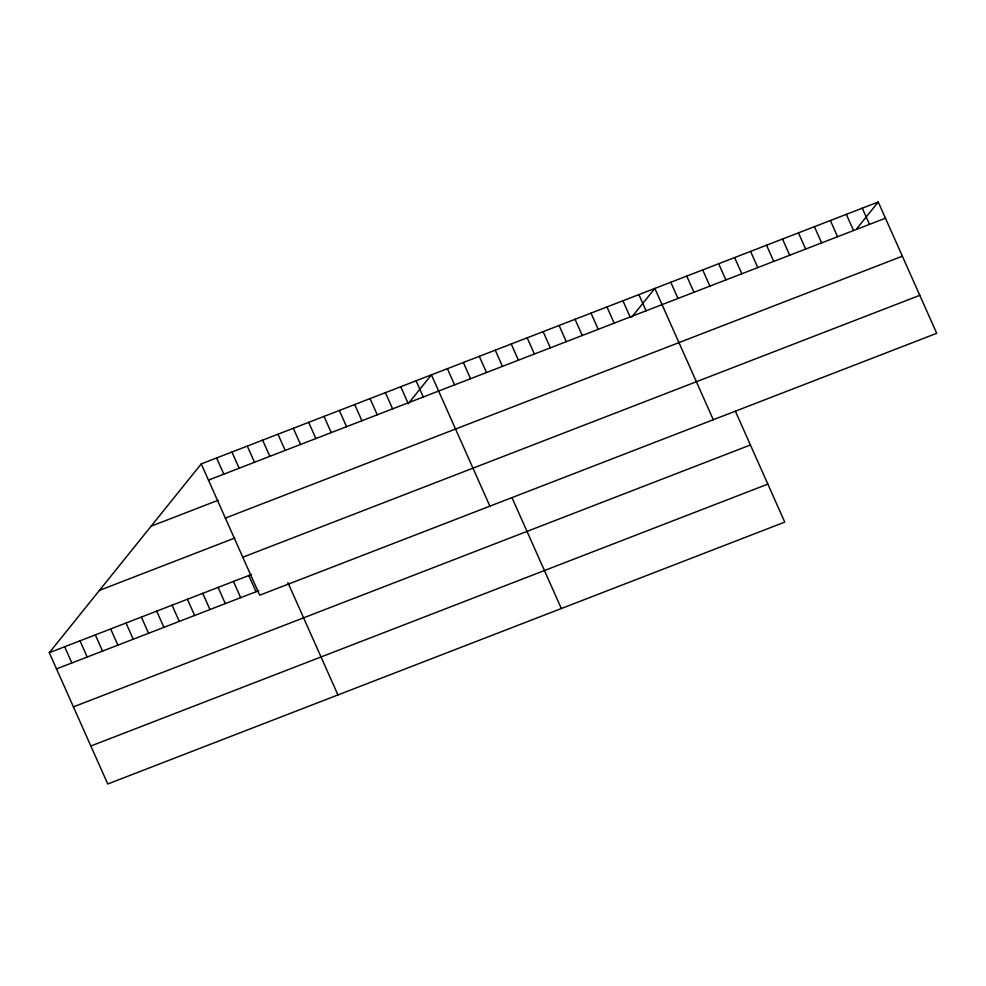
<?xml version="1.0" encoding="UTF-8"?>
<svg xmlns="http://www.w3.org/2000/svg" width="986" height="986" viewBox="0 0 986 986"><rect width="100%" height="100%" fill="white"/><g stroke="black" fill="none" stroke-linecap="round" stroke-linejoin="round"><path stroke-width="1.48" d="M735.383 411.224L784.757 522.099L107.757 783.993L49.3 652.695L201.243 463.901L878.243 202.007L936.7 333.305L259.7 595.199L201.243 463.901M408.142 403.779L431.424 374.853L489.882 506.151M631.558 317.356L654.84 288.43L713.297 419.728M856.748 228.703L878.243 202.007M208.465 480.096L885.453 218.202M151.104 526.204L218.066 500.296M225.375 518.081L902.363 256.187M99.438 590.392L234.754 538.048M242.79 557.213L919.79 295.319M49.3 652.695L251.578 574.444M56.51 668.902L258.788 590.651M73.42 706.876L750.42 444.982M90.848 746.008L767.835 484.114M862.282 208.182L869.492 224.377M846.333 214.356L853.543 230.551M830.372 220.519L837.582 236.726M814.411 226.694L821.621 242.889M798.45 232.869L805.661 249.064M782.502 239.043L789.712 255.238M766.541 245.218L773.751 261.413M750.58 251.393L757.79 267.588M734.619 257.568L741.829 273.763M718.671 263.743L725.881 279.938M702.71 269.905L709.92 286.113M686.749 276.08L693.959 292.275M670.788 282.255L677.998 298.45M638.879 294.604L646.089 310.8M622.918 300.779L630.128 316.974M606.957 306.954L614.167 323.149M591.008 313.129L598.219 329.324M575.048 319.291L582.258 335.499M559.087 325.466L566.297 341.661M543.126 331.641L550.336 347.836M527.177 337.816L534.387 354.011M511.216 343.991L518.426 360.186M495.255 350.166L502.466 366.361M479.295 356.34L486.517 372.535M463.346 362.515L470.556 378.71M511.98 497.647L561.342 608.522M447.385 368.678L454.595 384.885M416.08 380.793L423.29 396.988M400.735 386.734L407.945 402.929M385.39 392.662L392.601 408.857M370.046 398.603L377.256 414.798M354.701 404.543L361.911 420.739M339.357 410.472L346.567 426.667M324.012 416.412L331.222 432.607M308.667 422.353L315.877 438.548M293.323 428.281L300.533 444.476M277.978 434.222L285.188 450.417M262.633 440.163L269.844 456.358M247.289 446.091L254.499 462.286M231.944 452.032L239.154 468.227M287.937 582.664L337.939 694.945M216.587 457.96L223.81 474.167M248.792 575.528L256.003 591.723M233.448 581.469L240.658 597.664M218.103 587.397L225.313 603.592M202.746 593.338L209.969 609.533M187.402 599.278L194.624 615.474M172.057 605.207L179.279 621.402M156.712 611.147L163.922 627.342M141.368 617.088L148.578 633.283M126.023 623.016L133.233 639.211M110.678 628.957L117.889 645.152M95.334 634.885L102.544 651.093M79.989 640.826L87.199 657.021M64.645 646.767L71.855 662.962"/></g></svg>
